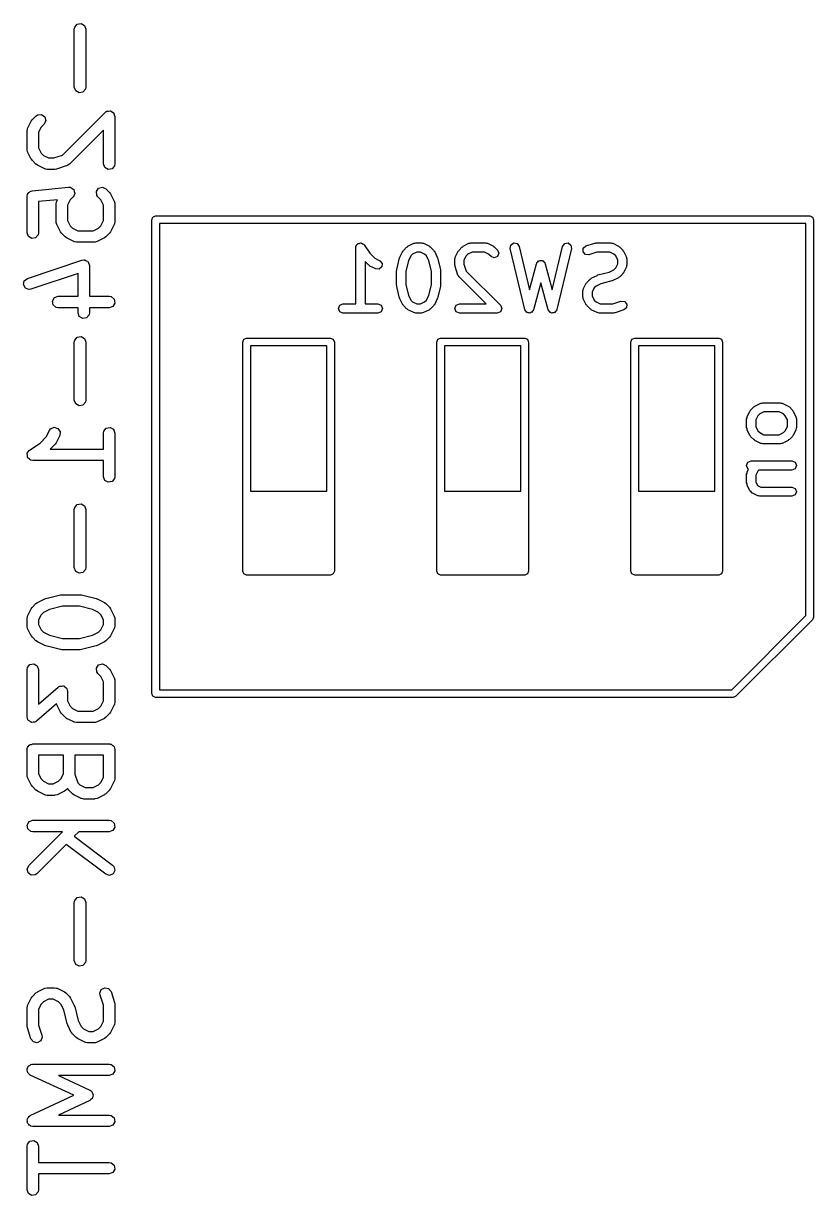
# Model space of a CAD drawing. Extents: x 98.9 to 179, y -122.8 to -42.7.
# Drawn here: x 132.94 to 143.28, y -71.03 to -55.69 of the extents above; entities that cross this region are included whole.
import ezdxf

# ---------------------------------------------------------------- set-up
doc = ezdxf.new("R2010")
doc.units = 0
doc.layers.add('BLACK', color=7, linetype='CONTINUOUS')

msp = doc.modelspace()

# ---------------------------------------------------------------- linework, layer by layer
at = {"layer": 'BLACK', "linetype": 'CONTINUOUS'}
for p, q in [((133.609, -55.7631), (133.614, -55.7374)), ((133.609, -56.525), (133.609, -55.7631)), ((133.614, -55.7374), (133.647, -55.6981)), ((133.647, -55.6981), (133.697, -55.6892)), ((133.697, -55.6892), (133.741, -55.7149)), ((133.741, -55.7149), (133.759, -55.7631)), ((133.759, -55.7631), (133.759, -56.525)), ((133.627, -56.5732), (133.609, -56.525)), ((133.671, -56.5988), (133.627, -56.5732)), ((133.722, -56.5899), (133.671, -56.5988)), ((133.755, -56.5506), (133.722, -56.5899)), ((133.759, -56.525), (133.755, -56.5506)), ((133.06, -56.9481), (133.107, -56.9005)), ((133.107, -56.9005), (133.129, -56.8856)), ((133.129, -56.8856), (133.18, -56.8811)), ((133.18, -56.8811), (133.222, -56.9105)), ((133.453, -57.4118), (134.012, -56.8529)), ((134.012, -56.8529), (134.025, -56.8435)), ((134.025, -56.8435), (134.027, -56.841)), ((134.027, -56.841), (134.029, -56.8406)), ((134.029, -56.8406), (134.033, -56.8379)), ((134.033, -56.8379), (134.056, -56.836)), ((134.056, -56.836), (134.078, -56.8321)), ((134.078, -56.8321), (134.081, -56.8338)), ((134.081, -56.8338), (134.084, -56.8335)), ((134.084, -56.8335), (134.103, -56.8464)), ((134.103, -56.8464), (134.122, -56.8577)), ((134.122, -56.8577), (134.124, -56.8609)), ((134.124, -56.8609), (134.126, -56.8629)), ((134.126, -56.8629), (134.132, -56.8847)), ((134.132, -56.8847), (134.14, -56.9059)), ((132.998, -57.0629), (133.046, -56.9676)), ((133.046, -56.9676), (133.059, -56.9496)), ((133.059, -56.9496), (133.06, -56.9481)), ((133.174, -57.0456), (133.14, -57.1141)), ((133.213, -57.0066), (133.174, -57.0456)), ((133.235, -56.9601), (133.213, -57.0066)), ((133.222, -56.9105), (133.235, -56.9601)), ((134.14, -56.9059), (134.14, -57.525)), ((132.99, -57.0964), (132.995, -57.0707)), ((132.99, -57.3345), (132.99, -57.0964)), ((132.995, -57.0707), (132.997, -57.0673)), ((132.997, -57.0673), (132.998, -57.0629)), ((133.14, -57.1141), (133.14, -57.3168)), ((133.99, -57.087), (133.547, -57.5304)), ((133.99, -57.525), (133.99, -57.087)), ((132.992, -57.3387), (132.99, -57.3345)), ((132.99, -57.3431), (132.992, -57.3387)), ((132.998, -57.368), (132.99, -57.3431)), ((133.14, -57.3168), (133.174, -57.3853)), ((133.046, -57.4633), (132.998, -57.368)), ((133.047, -57.4644), (133.046, -57.4633)), ((133.06, -57.4828), (133.047, -57.4644)), ((133.107, -57.5304), (133.06, -57.4828)), ((133.174, -57.3853), (133.205, -57.4157)), ((133.205, -57.4157), (133.273, -57.45)), ((133.273, -57.45), (133.339, -57.45)), ((133.339, -57.45), (133.453, -57.4118)), ((133.109, -57.5311), (133.107, -57.5304)), ((133.127, -57.5444), (133.109, -57.5311)), ((133.222, -57.592), (133.127, -57.5444)), ((133.226, -57.5926), (133.222, -57.592)), ((133.23, -57.5954), (133.226, -57.5926)), ((133.255, -57.6), (133.23, -57.5954)), ((133.351, -57.6), (133.255, -57.6)), ((133.352, -57.5994), (133.351, -57.6)), ((133.374, -57.5961), (133.352, -57.5994)), ((133.517, -57.5485), (133.374, -57.5961)), ((133.521, -57.5457), (133.517, -57.5485)), ((133.525, -57.5453), (133.521, -57.5457)), ((133.547, -57.5304), (133.525, -57.5453)), ((134.008, -57.5732), (133.99, -57.525)), ((134.052, -57.5988), (134.008, -57.5732)), ((134.102, -57.5899), (134.052, -57.5988)), ((134.135, -57.5506), (134.102, -57.5899)), ((134.14, -57.525), (134.135, -57.5506)), ((132.99, -57.9479), (132.991, -57.9451)), ((132.991, -57.9496), (132.99, -57.9479)), ((132.99, -57.9535), (132.991, -57.9496)), ((132.99, -58.4297), (132.99, -57.9535)), ((132.991, -57.9451), (132.995, -57.9279)), ((132.995, -57.9279), (133.005, -57.9157)), ((133.005, -57.9157), (133.011, -57.9012)), ((133.011, -57.9012), (133.021, -57.8966)), ((133.021, -57.8966), (133.027, -57.8886)), ((133.027, -57.8886), (133.043, -57.8858)), ((133.043, -57.8858), (133.058, -57.8789)), ((133.058, -57.8789), (133.534, -57.8313)), ((133.534, -57.8313), (133.56, -57.8332)), ((133.594, -57.959), (133.555, -57.998)), ((133.56, -57.8332), (133.56, -57.8335)), ((133.56, -57.8335), (133.561, -57.8335)), ((133.561, -57.8335), (133.581, -57.8479)), ((133.581, -57.8479), (133.602, -57.8621)), ((133.595, -57.9583), (133.594, -57.9585)), ((133.594, -57.9585), (133.594, -57.959)), ((133.605, -57.9353), (133.595, -57.9583)), ((133.602, -57.8621), (133.602, -57.8626)), ((133.602, -57.8626), (133.603, -57.8629)), ((133.603, -57.8629), (133.609, -57.8873)), ((133.616, -57.9125), (133.605, -57.9353)), ((133.609, -57.8873), (133.616, -57.9115)), ((133.616, -57.9115), (133.616, -57.912)), ((133.616, -57.912), (133.616, -57.9125)), ((133.897, -57.8865), (133.927, -57.8445)), ((133.902, -57.9376), (133.897, -57.8865)), ((133.917, -57.959), (133.902, -57.9376)), ((133.956, -57.998), (133.917, -57.959)), ((133.927, -57.8445), (133.976, -57.8312)), ((133.976, -57.8312), (134.023, -57.8529)), ((134.023, -57.8529), (134.07, -57.9005)), ((134.07, -57.9005), (134.083, -57.9189)), ((134.083, -57.9189), (134.084, -57.92)), ((134.084, -57.92), (134.132, -58.0152)), ((133.388, -57.9966), (133.14, -58.0214)), ((133.14, -58.0214), (133.14, -58.4297)), ((133.371, -58.0488), (133.375, -58.0231)), ((133.371, -58.2869), (133.371, -58.0488)), ((133.375, -58.0231), (133.378, -58.0197)), ((133.378, -58.0197), (133.379, -58.0152)), ((133.379, -58.0152), (133.388, -57.9966)), ((133.555, -57.998), (133.521, -58.0665)), ((133.521, -58.0665), (133.521, -58.2692)), ((133.99, -58.0665), (133.956, -57.998)), ((133.99, -58.2692), (133.99, -58.0665)), ((134.132, -58.0152), (134.139, -58.0402)), ((134.139, -58.0402), (134.138, -58.0446)), ((134.138, -58.0446), (134.14, -58.0488)), ((134.14, -58.0488), (134.14, -58.2869)), ((133.521, -58.2692), (133.555, -58.3377)), ((133.956, -58.3377), (133.99, -58.2692)), ((134.623, -58.2583), (134.637, -58.2229)), ((134.623, -64.4583), (134.623, -58.2583)), ((134.637, -58.2229), (134.673, -58.2083)), ((134.673, -58.2083), (143.233, -58.2083)), ((143.233, -58.2083), (143.268, -58.2229)), ((143.268, -58.2229), (143.283, -58.2583)), ((143.283, -58.2583), (143.283, -63.4583)), ((133.008, -58.4779), (132.99, -58.4297)), ((133.14, -58.4297), (133.135, -58.4554)), ((133.372, -58.2911), (133.371, -58.2869)), ((133.371, -58.2954), (133.372, -58.2911)), ((133.379, -58.3204), (133.371, -58.2954)), ((133.426, -58.4156), (133.379, -58.3204)), ((133.428, -58.4168), (133.426, -58.4156)), ((133.441, -58.4351), (133.428, -58.4168)), ((133.488, -58.4828), (133.441, -58.4351)), ((133.555, -58.3377), (133.586, -58.3681)), ((133.586, -58.3681), (133.654, -58.4023)), ((133.654, -58.4023), (133.857, -58.4023)), ((133.857, -58.4023), (133.925, -58.3681)), ((133.925, -58.3681), (133.956, -58.3377)), ((134.07, -58.4351), (134.023, -58.4828)), ((134.071, -58.4337), (134.07, -58.4351)), ((134.084, -58.4156), (134.071, -58.4337)), ((134.132, -58.3204), (134.084, -58.4156)), ((134.133, -58.316), (134.132, -58.3204)), ((134.135, -58.3125), (134.133, -58.316)), ((134.14, -58.2869), (134.135, -58.3125)), ((134.723, -58.3083), (134.723, -64.4083)), ((143.183, -58.3083), (134.723, -58.3083)), ((143.183, -63.4376), (143.183, -58.3083)), ((133.052, -58.5036), (133.008, -58.4779)), ((133.102, -58.4947), (133.052, -58.5036)), ((133.135, -58.4554), (133.102, -58.4947)), ((133.49, -58.4835), (133.488, -58.4828)), ((133.508, -58.4968), (133.49, -58.4835)), ((133.603, -58.5444), (133.508, -58.4968)), ((133.607, -58.5449), (133.603, -58.5444)), ((133.611, -58.5478), (133.607, -58.5449)), ((133.636, -58.5523), (133.611, -58.5478)), ((133.875, -58.5523), (133.636, -58.5523)), ((133.879, -58.5508), (133.875, -58.5523)), ((133.883, -58.5519), (133.879, -58.5508)), ((133.908, -58.5444), (133.883, -58.5519)), ((134.003, -58.4968), (133.908, -58.5444)), ((134.004, -58.4956), (134.003, -58.4968)), ((134.023, -58.4828), (134.004, -58.4956)), ((137.303, -58.5939), (137.31, -58.5778)), ((137.31, -58.5778), (137.316, -58.5754)), ((137.316, -58.5754), (137.319, -58.5703)), ((137.319, -58.5703), (137.336, -58.5669)), ((137.336, -58.5669), (137.353, -58.5602)), ((137.353, -58.5602), (137.358, -58.5626)), ((137.358, -58.5626), (137.364, -58.5614)), ((137.364, -58.5614), (137.379, -58.5711)), ((137.379, -58.5711), (137.395, -58.5778)), ((137.395, -58.5778), (137.397, -58.5835)), ((137.397, -58.5835), (137.403, -58.5869)), ((137.403, -58.5869), (137.475, -58.6963)), ((137.973, -58.6046), (138.05, -58.5665)), ((138.05, -58.5665), (138.064, -58.5655)), ((138.064, -58.5655), (138.076, -58.5602)), ((138.076, -58.5602), (138.153, -58.5602)), ((138.153, -58.5602), (138.166, -58.5655)), ((138.166, -58.5655), (138.179, -58.5665)), ((138.179, -58.5665), (138.256, -58.6046)), ((138.697, -58.6046), (138.773, -58.5665)), ((138.773, -58.5665), (138.787, -58.5655)), ((138.787, -58.5655), (138.8, -58.5602)), ((138.8, -58.5602), (138.991, -58.5602)), ((138.991, -58.5602), (139.004, -58.5655)), ((139.004, -58.5655), (139.018, -58.5665)), ((139.018, -58.5665), (139.094, -58.6046)), ((139.313, -58.6341), (139.321, -58.5888)), ((139.321, -58.5888), (139.358, -58.5618)), ((139.358, -58.5618), (139.403, -58.5691)), ((139.403, -58.5691), (139.43, -58.6063)), ((139.999, -58.6063), (140.026, -58.5691)), ((140.026, -58.5691), (140.071, -58.5618)), ((140.071, -58.5618), (140.108, -58.5888)), ((140.108, -58.5888), (140.116, -58.6341)), ((140.305, -58.6014), (140.419, -58.5633)), ((140.419, -58.5633), (140.429, -58.564)), ((140.429, -58.564), (140.438, -58.5602)), ((140.438, -58.5602), (140.629, -58.5602)), ((140.629, -58.5602), (140.642, -58.5655)), ((140.642, -58.5655), (140.656, -58.5665)), ((140.656, -58.5665), (140.732, -58.6046)), ((137.293, -58.6202), (137.295, -58.6145)), ((137.293, -59.3602), (137.293, -58.6202)), ((137.294, -58.6084), (137.303, -58.5939)), ((137.295, -58.6145), (137.294, -58.6084)), ((137.475, -58.6963), (137.541, -58.7614)), ((137.87, -58.7458), (137.908, -58.6696)), ((137.908, -58.6696), (137.916, -58.6631)), ((137.916, -58.6631), (137.92, -58.654)), ((137.92, -58.654), (137.958, -58.6159)), ((137.958, -58.6159), (137.967, -58.6121)), ((137.967, -58.6121), (137.973, -58.6046)), ((138.011, -58.7319), (137.981, -58.7935)), ((138.036, -58.7076), (138.011, -58.7319)), ((138.091, -58.6802), (138.036, -58.7076)), ((138.138, -58.6802), (138.091, -58.6802)), ((138.193, -58.7076), (138.138, -58.6802)), ((138.218, -58.7319), (138.193, -58.7076)), ((138.248, -58.7935), (138.218, -58.7319)), ((138.256, -58.6046), (138.262, -58.6121)), ((138.262, -58.6121), (138.271, -58.6159)), ((138.271, -58.6159), (138.309, -58.654)), ((138.309, -58.654), (138.313, -58.6631)), ((138.313, -58.6631), (138.321, -58.6696)), ((138.321, -58.6696), (138.359, -58.7458)), ((138.594, -58.7458), (138.632, -58.6696)), ((138.632, -58.6696), (138.64, -58.6631)), ((138.64, -58.6631), (138.644, -58.654)), ((138.644, -58.654), (138.682, -58.6159)), ((138.682, -58.6159), (138.691, -58.6121)), ((138.691, -58.6121), (138.697, -58.6046)), ((138.735, -58.7319), (138.708, -58.7867)), ((138.76, -58.7076), (138.735, -58.7319)), ((138.814, -58.6802), (138.76, -58.7076)), ((138.977, -58.6802), (138.814, -58.6802)), ((139.031, -58.7076), (138.977, -58.6802)), ((139.063, -58.7388), (139.031, -58.7076)), ((139.105, -58.7564), (139.063, -58.7388)), ((139.094, -58.6046), (139.1, -58.6121)), ((139.1, -58.6121), (139.109, -58.6159)), ((139.147, -58.7388), (139.105, -58.7564)), ((139.109, -58.6159), (139.147, -58.654)), ((139.147, -58.654), (139.165, -58.6964)), ((139.165, -58.6964), (139.147, -58.7388)), ((139.504, -59.4341), (139.313, -58.6341)), ((139.43, -58.6063), (139.565, -59.175)), ((139.864, -59.175), (139.999, -58.6063)), ((140.116, -58.6341), (139.925, -59.4341)), ((140.267, -58.6773), (140.27, -58.6315)), ((140.297, -58.712), (140.267, -58.6773)), ((140.27, -58.6315), (140.305, -58.6014)), ((140.343, -58.7152), (140.297, -58.712)), ((140.448, -58.6802), (140.343, -58.7152)), ((140.615, -58.6802), (140.448, -58.6802)), ((140.669, -58.7076), (140.615, -58.6802)), ((140.694, -58.7319), (140.669, -58.7076)), ((140.721, -58.7867), (140.694, -58.7319)), ((140.732, -58.6046), (140.738, -58.6121)), ((140.738, -58.6121), (140.747, -58.6159)), ((140.747, -58.6159), (140.786, -58.654)), ((140.786, -58.654), (140.789, -58.6631)), ((140.789, -58.6631), (140.797, -58.6696)), ((140.797, -58.6696), (140.835, -58.7458)), ((132.994, -59.0252), (133.708, -58.7871)), ((133.708, -58.7871), (133.734, -58.7833)), ((133.734, -58.7833), (133.739, -58.7854)), ((133.739, -58.7854), (133.745, -58.7844)), ((133.745, -58.7844), (133.762, -58.7947)), ((133.762, -58.7947), (133.781, -58.8022)), ((133.781, -58.8022), (133.784, -58.8072)), ((133.784, -58.8072), (133.789, -58.8101)), ((133.789, -58.8101), (133.796, -58.8293)), ((133.796, -58.8293), (133.806, -58.8473)), ((133.806, -58.8473), (133.805, -58.8529)), ((133.805, -58.8529), (133.807, -58.8583)), ((133.807, -58.8583), (133.807, -59.2595)), ((137.463, -58.8531), (137.413, -58.8032)), ((137.413, -58.8032), (137.413, -59.3602)), ((137.472, -58.8569), (137.463, -58.8531)), ((137.478, -58.8643), (137.472, -58.8569)), ((137.554, -58.9024), (137.478, -58.8643)), ((137.541, -58.7614), (137.608, -58.7951)), ((137.635, -58.8756), (137.6, -58.9057)), ((137.608, -58.7951), (137.638, -58.8298)), ((137.638, -58.8298), (137.635, -58.8756)), ((137.828, -58.9104), (137.866, -58.758)), ((137.866, -58.758), (137.87, -58.7526)), ((137.87, -58.7526), (137.87, -58.7458)), ((137.981, -58.7935), (137.946, -58.9324)), ((138.283, -58.9323), (138.248, -58.7935)), ((138.359, -58.7458), (138.359, -58.7526)), ((138.359, -58.7526), (138.363, -58.758)), ((138.363, -58.758), (138.401, -58.9104)), ((138.588, -58.7726), (138.593, -58.7597)), ((138.588, -58.8488), (138.588, -58.7726)), ((138.592, -58.8579), (138.588, -58.8488)), ((138.591, -58.8677), (138.592, -58.8579)), ((138.629, -58.982), (138.591, -58.8677)), ((138.593, -58.7597), (138.594, -58.7458)), ((138.708, -58.7867), (138.708, -58.839)), ((138.708, -58.839), (138.738, -58.9307)), ((139.565, -59.175), (139.657, -58.8333)), ((139.657, -58.8333), (139.662, -58.8268)), ((139.662, -58.8268), (139.663, -58.8187)), ((139.663, -58.8187), (139.675, -58.8092)), ((139.675, -58.8092), (139.684, -58.7969)), ((139.684, -58.7969), (139.693, -58.7958)), ((139.693, -58.7958), (139.699, -58.7908)), ((139.699, -58.7908), (139.715, -58.7929)), ((139.715, -58.7929), (139.73, -58.7908)), ((139.73, -58.7908), (139.736, -58.7958)), ((139.736, -58.7958), (139.745, -58.7969)), ((139.745, -58.7969), (139.754, -58.8092)), ((139.754, -58.8092), (139.766, -58.8187)), ((139.766, -58.8187), (139.768, -58.8268)), ((139.768, -58.8268), (139.772, -58.8333)), ((139.772, -58.8333), (139.864, -59.175)), ((140.669, -58.9138), (140.694, -58.8894)), ((140.694, -58.8894), (140.721, -58.8346)), ((140.721, -58.8346), (140.721, -58.7867)), ((140.835, -58.8756), (140.797, -58.9518)), ((140.835, -58.7458), (140.836, -58.7597)), ((140.836, -58.8617), (140.835, -58.8756)), ((140.836, -58.7597), (140.841, -58.7726)), ((140.841, -58.8488), (140.836, -58.8617)), ((140.841, -58.7726), (140.841, -58.8488)), ((132.953, -59.0571), (132.994, -59.0252)), ((133.657, -58.9624), (133.041, -59.1675)), ((133.657, -59.2595), (133.657, -58.9624)), ((137.6, -58.9057), (137.554, -58.9024)), ((137.826, -58.925), (137.829, -58.9179)), ((137.826, -59.1154), (137.826, -58.925)), ((137.829, -58.9179), (137.828, -58.9104)), ((137.946, -58.9324), (137.946, -59.1081)), ((138.283, -59.1081), (138.283, -58.9323)), ((138.401, -58.9104), (138.4, -58.9179)), ((138.4, -58.9179), (138.403, -58.925)), ((138.403, -58.925), (138.403, -59.1154)), ((138.638, -58.9926), (138.629, -58.982)), ((138.644, -59.0055), (138.638, -58.9926)), ((138.998, -59.3602), (138.644, -59.0055)), ((138.738, -58.9307), (139.186, -59.3778)), ((140.32, -59.073), (140.358, -59.0349)), ((140.358, -59.0349), (140.367, -59.0311)), ((140.367, -59.0311), (140.373, -59.0237)), ((140.373, -59.0237), (140.45, -58.9856)), ((140.45, -58.9856), (140.456, -58.9851)), ((140.456, -58.9851), (140.462, -58.981)), ((140.462, -58.981), (140.608, -58.9445)), ((140.608, -58.9445), (140.669, -58.9138)), ((140.732, -59.0167), (140.656, -59.0548)), ((140.738, -59.0093), (140.732, -59.0167)), ((140.747, -59.0055), (140.738, -59.0093)), ((140.786, -58.9674), (140.747, -59.0055)), ((140.789, -58.9583), (140.786, -58.9674)), ((140.797, -58.9518), (140.789, -58.9583)), ((132.943, -59.1074), (132.953, -59.0571)), ((132.968, -59.1525), (132.943, -59.1074)), ((133.015, -59.1714), (132.968, -59.1525)), ((133.041, -59.1675), (133.015, -59.1714)), ((137.829, -59.1225), (137.826, -59.1154)), ((137.828, -59.13), (137.829, -59.1225)), ((137.866, -59.2824), (137.828, -59.13)), ((137.946, -59.1081), (137.981, -59.2469)), ((138.248, -59.2469), (138.283, -59.1081)), ((138.401, -59.13), (138.363, -59.2824)), ((138.403, -59.1154), (138.4, -59.1225)), ((138.4, -59.1225), (138.401, -59.13)), ((139.715, -59.0816), (139.62, -59.4357)), ((139.809, -59.4357), (139.715, -59.0816)), ((140.264, -59.1916), (140.269, -59.1787)), ((140.264, -59.2678), (140.264, -59.1916)), ((140.269, -59.1787), (140.27, -59.1648)), ((140.27, -59.1648), (140.308, -59.0886)), ((140.308, -59.0886), (140.316, -59.0821)), ((140.316, -59.0821), (140.32, -59.073)), ((140.411, -59.151), (140.384, -59.2058)), ((140.436, -59.1267), (140.411, -59.151)), ((140.497, -59.0959), (140.436, -59.1267)), ((140.643, -59.0594), (140.497, -59.0959)), ((140.649, -59.0553), (140.643, -59.0594)), ((140.656, -59.0548), (140.649, -59.0553)), ((133.324, -59.3215), (133.35, -59.277)), ((133.333, -59.372), (133.324, -59.3215)), ((133.35, -59.277), (133.398, -59.2595)), ((133.398, -59.2595), (133.657, -59.2595)), ((133.807, -59.2595), (134.065, -59.2595)), ((134.065, -59.2595), (134.091, -59.264)), ((134.091, -59.264), (134.13, -59.297)), ((134.139, -59.3475), (134.113, -59.3919)), ((134.13, -59.297), (134.139, -59.3475)), ((137.87, -59.2879), (137.866, -59.2824)), ((137.87, -59.2947), (137.87, -59.2879)), ((137.908, -59.3708), (137.87, -59.2947)), ((137.981, -59.2469), (138.011, -59.3085)), ((138.011, -59.3085), (138.036, -59.3328)), ((138.036, -59.3328), (138.091, -59.3602)), ((138.138, -59.3602), (138.193, -59.3328)), ((138.193, -59.3328), (138.218, -59.3085)), ((138.218, -59.3085), (138.248, -59.2469)), ((138.359, -59.2947), (138.321, -59.3708)), ((138.363, -59.2824), (138.359, -59.2879)), ((138.359, -59.2879), (138.359, -59.2947)), ((140.269, -59.2807), (140.264, -59.2678)), ((140.27, -59.2947), (140.269, -59.2807)), ((140.308, -59.3708), (140.27, -59.2947)), ((140.384, -59.2058), (140.384, -59.2537)), ((140.384, -59.2537), (140.411, -59.3085)), ((140.411, -59.3085), (140.436, -59.3328)), ((140.436, -59.3328), (140.491, -59.3602)), ((140.657, -59.3602), (140.762, -59.3252)), ((140.762, -59.3252), (140.808, -59.3284)), ((140.808, -59.3284), (140.838, -59.3631)), ((133.373, -59.405), (133.333, -59.372)), ((133.398, -59.4095), (133.373, -59.405)), ((133.657, -59.4095), (133.398, -59.4095)), ((133.657, -59.4773), (133.657, -59.4095)), ((133.674, -59.5256), (133.657, -59.4773)), ((133.802, -59.503), (133.769, -59.5423)), ((133.807, -59.4773), (133.802, -59.503)), ((134.065, -59.4095), (133.807, -59.4095)), ((133.807, -59.4095), (133.807, -59.4773)), ((134.113, -59.3919), (134.065, -59.4095)), ((137.064, -59.4202), (137.082, -59.3778)), ((137.082, -59.4626), (137.064, -59.4202)), ((137.082, -59.3778), (137.124, -59.3602)), ((137.124, -59.4802), (137.082, -59.4626)), ((137.124, -59.3602), (137.293, -59.3602)), ((137.581, -59.4802), (137.124, -59.4802)), ((137.413, -59.3602), (137.581, -59.3602)), ((137.581, -59.3602), (137.624, -59.3778)), ((137.624, -59.4626), (137.581, -59.4802)), ((137.624, -59.3778), (137.641, -59.4202)), ((137.641, -59.4202), (137.624, -59.4626)), ((137.916, -59.3773), (137.908, -59.3708)), ((137.92, -59.3864), (137.916, -59.3773)), ((137.958, -59.4245), (137.92, -59.3864)), ((137.967, -59.4283), (137.958, -59.4245)), ((137.973, -59.4358), (137.967, -59.4283)), ((138.05, -59.4739), (137.973, -59.4358)), ((138.064, -59.4749), (138.05, -59.4739)), ((138.076, -59.4802), (138.064, -59.4749)), ((138.153, -59.4802), (138.076, -59.4802)), ((138.091, -59.3602), (138.138, -59.3602)), ((138.166, -59.4749), (138.153, -59.4802)), ((138.179, -59.4739), (138.166, -59.4749)), ((138.256, -59.4358), (138.179, -59.4739)), ((138.262, -59.4283), (138.256, -59.4358)), ((138.271, -59.4245), (138.262, -59.4283)), ((138.309, -59.3864), (138.271, -59.4245)), ((138.313, -59.3773), (138.309, -59.3864)), ((138.321, -59.3708), (138.313, -59.3773)), ((138.588, -59.4202), (138.605, -59.3778)), ((138.605, -59.4626), (138.588, -59.4202)), ((138.605, -59.3778), (138.648, -59.3602)), ((138.648, -59.4802), (138.605, -59.4626)), ((138.648, -59.3602), (138.998, -59.3602)), ((139.143, -59.4802), (138.648, -59.4802)), ((139.186, -59.4626), (139.143, -59.4802)), ((139.186, -59.3778), (139.203, -59.4202)), ((139.203, -59.4202), (139.186, -59.4626)), ((139.509, -59.4414), (139.504, -59.4341)), ((139.51, -59.4503), (139.509, -59.4414)), ((139.522, -59.4593), (139.51, -59.4503)), ((139.531, -59.4713), (139.522, -59.4593)), ((139.54, -59.4727), (139.531, -59.4713)), ((139.547, -59.4782), (139.54, -59.4727)), ((139.561, -59.4762), (139.547, -59.4782)), ((139.576, -59.4786), (139.561, -59.4762)), ((139.583, -59.4733), (139.576, -59.4786)), ((139.592, -59.4721), (139.583, -59.4733)), ((139.601, -59.4603), (139.592, -59.4721)), ((139.613, -59.4516), (139.601, -59.4603)), ((139.615, -59.4428), (139.613, -59.4516)), ((139.62, -59.4357), (139.615, -59.4428)), ((139.814, -59.4428), (139.809, -59.4357)), ((139.816, -59.4517), (139.814, -59.4428)), ((139.828, -59.4603), (139.816, -59.4517)), ((139.837, -59.4721), (139.828, -59.4603)), ((139.846, -59.4733), (139.837, -59.4721)), ((139.853, -59.4786), (139.846, -59.4733)), ((139.868, -59.4762), (139.853, -59.4786)), ((139.882, -59.4782), (139.868, -59.4762)), ((139.889, -59.4727), (139.882, -59.4782)), ((139.898, -59.4713), (139.889, -59.4727)), ((139.907, -59.4593), (139.898, -59.4713)), ((139.919, -59.4503), (139.907, -59.4593)), ((139.92, -59.4414), (139.919, -59.4503)), ((139.925, -59.4341), (139.92, -59.4414)), ((140.316, -59.3773), (140.308, -59.3708)), ((140.32, -59.3864), (140.316, -59.3773)), ((140.358, -59.4245), (140.32, -59.3864)), ((140.367, -59.4283), (140.358, -59.4245)), ((140.373, -59.4358), (140.367, -59.4283)), ((140.45, -59.4739), (140.373, -59.4358)), ((140.464, -59.4749), (140.45, -59.4739)), ((140.476, -59.4802), (140.464, -59.4749)), ((140.667, -59.4802), (140.476, -59.4802)), ((140.491, -59.3602), (140.657, -59.3602)), ((140.676, -59.4764), (140.667, -59.4802)), ((140.686, -59.4771), (140.676, -59.4764)), ((140.8, -59.439), (140.686, -59.4771)), ((140.835, -59.4089), (140.8, -59.439)), ((140.838, -59.3631), (140.835, -59.4089)), ((133.719, -59.5512), (133.674, -59.5256)), ((133.769, -59.5423), (133.719, -59.5512)), ((133.614, -59.8326), (133.647, -59.7933)), ((133.647, -59.7933), (133.697, -59.7844)), ((133.697, -59.7844), (133.741, -59.8101)), ((133.741, -59.8101), (133.759, -59.8583)), ((135.827, -59.8229), (135.863, -59.8083)), ((135.863, -59.8083), (136.963, -59.8083)), ((136.963, -59.8083), (136.998, -59.8229)), ((138.367, -59.8229), (138.403, -59.8083)), ((138.403, -59.8083), (139.503, -59.8083)), ((139.503, -59.8083), (139.538, -59.8229)), ((140.907, -59.8229), (140.943, -59.8083)), ((140.943, -59.8083), (142.043, -59.8083)), ((142.043, -59.8083), (142.078, -59.8229)), ((133.609, -59.8583), (133.614, -59.8326)), ((133.609, -60.6202), (133.609, -59.8583)), ((133.759, -59.8583), (133.759, -60.6202)), ((135.813, -59.8583), (135.827, -59.8229)), ((135.813, -62.8583), (135.813, -59.8583)), ((135.913, -59.9083), (135.913, -61.8083)), ((136.913, -59.9083), (135.913, -59.9083)), ((136.913, -61.8083), (136.913, -59.9083)), ((136.998, -59.8229), (137.013, -59.8583)), ((137.013, -59.8583), (137.013, -62.8583)), ((138.353, -59.8583), (138.367, -59.8229)), ((138.353, -62.8583), (138.353, -59.8583)), ((138.453, -59.9083), (138.453, -61.8083)), ((139.453, -59.9083), (138.453, -59.9083)), ((139.453, -61.8083), (139.453, -59.9083)), ((139.538, -59.8229), (139.553, -59.8583)), ((139.553, -59.8583), (139.553, -62.8583)), ((140.893, -59.8583), (140.907, -59.8229)), ((140.893, -62.8583), (140.893, -59.8583)), ((140.993, -59.9083), (140.993, -61.8083)), ((141.993, -59.9083), (140.993, -59.9083)), ((141.993, -61.8083), (141.993, -59.9083)), ((142.078, -59.8229), (142.093, -59.8583)), ((142.093, -59.8583), (142.093, -62.8583)), ((133.627, -60.6684), (133.609, -60.6202)), ((133.671, -60.6941), (133.627, -60.6684)), ((133.722, -60.6852), (133.671, -60.6941)), ((133.755, -60.6459), (133.722, -60.6852)), ((133.759, -60.6202), (133.755, -60.6459)), ((142.462, -60.7456), (142.5, -60.7075)), ((142.5, -60.7075), (142.509, -60.7038)), ((142.509, -60.7038), (142.516, -60.6963)), ((142.516, -60.6963), (142.592, -60.6582)), ((142.592, -60.6582), (142.606, -60.6572)), ((142.606, -60.6572), (142.619, -60.6519)), ((142.619, -60.6519), (142.847, -60.6519)), ((142.847, -60.6519), (142.86, -60.6572)), ((142.86, -60.6572), (142.874, -60.6582)), ((142.874, -60.6582), (142.95, -60.6963)), ((142.95, -60.6963), (142.957, -60.7038)), ((142.957, -60.7038), (142.966, -60.7075)), ((142.966, -60.7075), (143.004, -60.7456)), ((142.406, -60.8643), (142.412, -60.8513)), ((142.406, -60.9785), (142.406, -60.8643)), ((142.412, -60.8513), (142.413, -60.8374)), ((142.413, -60.8374), (142.451, -60.7612)), ((142.451, -60.7612), (142.458, -60.7548)), ((142.458, -60.7548), (142.462, -60.7456)), ((142.554, -60.8236), (142.526, -60.8784)), ((142.526, -60.8784), (142.526, -60.9644)), ((142.578, -60.7993), (142.554, -60.8236)), ((142.633, -60.7719), (142.578, -60.7993)), ((142.833, -60.7719), (142.633, -60.7719)), ((142.888, -60.7993), (142.833, -60.7719)), ((142.912, -60.8236), (142.888, -60.7993)), ((142.94, -60.8784), (142.912, -60.8236)), ((142.94, -60.9644), (142.94, -60.8784)), ((143.004, -60.7456), (143.008, -60.7548)), ((143.008, -60.7548), (143.015, -60.7612)), ((143.015, -60.7612), (143.053, -60.8374)), ((143.053, -60.8374), (143.054, -60.8513)), ((143.054, -60.8513), (143.06, -60.8643)), ((143.06, -60.8643), (143.06, -60.9785)), ((133.241, -61.0996), (133.284, -61.0152)), ((133.284, -61.0152), (133.299, -60.9943)), ((133.299, -60.9943), (133.346, -60.9739)), ((133.346, -60.9739), (133.395, -60.9885)), ((133.395, -60.9885), (133.424, -61.0314)), ((133.424, -61.0314), (133.418, -61.0823)), ((133.99, -61.0488), (133.995, -61.0231)), ((133.995, -61.0231), (134.027, -60.9838)), ((134.027, -60.9838), (134.078, -60.9749)), ((134.078, -60.9749), (134.122, -61.0006)), ((134.122, -61.0006), (134.14, -61.0488)), ((142.412, -60.9914), (142.406, -60.9785)), ((142.413, -61.0054), (142.412, -60.9914)), ((142.451, -61.0816), (142.413, -61.0054)), ((142.526, -60.9644), (142.554, -61.0192)), ((142.554, -61.0192), (142.578, -61.0435)), ((142.578, -61.0435), (142.633, -61.0709)), ((142.833, -61.0709), (142.888, -61.0435)), ((142.888, -61.0435), (142.912, -61.0192)), ((142.912, -61.0192), (142.94, -60.9644)), ((143.053, -61.0054), (143.015, -61.0816)), ((143.054, -60.9914), (143.053, -61.0054)), ((143.06, -60.9785), (143.054, -60.9914)), ((133.023, -61.2721), (133.16, -61.181)), ((133.16, -61.181), (133.241, -61.0996)), ((133.356, -61.197), (133.294, -61.2595)), ((133.357, -61.1956), (133.356, -61.197)), ((133.37, -61.1776), (133.357, -61.1956)), ((133.418, -61.0823), (133.37, -61.1776)), ((133.99, -61.2595), (133.99, -61.0488)), ((134.14, -61.0488), (134.14, -61.6202)), ((142.458, -61.088), (142.451, -61.0816)), ((142.462, -61.0972), (142.458, -61.088)), ((142.5, -61.1352), (142.462, -61.0972)), ((142.509, -61.139), (142.5, -61.1352)), ((142.516, -61.1465), (142.509, -61.139)), ((142.592, -61.1846), (142.516, -61.1465)), ((142.606, -61.1856), (142.592, -61.1846)), ((142.619, -61.1909), (142.606, -61.1856)), ((142.847, -61.1909), (142.619, -61.1909)), ((142.633, -61.0709), (142.833, -61.0709)), ((142.86, -61.1856), (142.847, -61.1909)), ((142.874, -61.1846), (142.86, -61.1856)), ((142.95, -61.1465), (142.874, -61.1846)), ((142.957, -61.139), (142.95, -61.1465)), ((142.966, -61.1352), (142.957, -61.139)), ((143.004, -61.0972), (142.966, -61.1352)), ((143.008, -61.088), (143.004, -61.0972)), ((143.015, -61.0816), (143.008, -61.088)), ((132.991, -61.3215), (132.993, -61.3177)), ((132.995, -61.3429), (132.991, -61.3215)), ((132.993, -61.3134), (133.006, -61.2959)), ((132.993, -61.3177), (132.993, -61.3134)), ((132.996, -61.3646), (132.995, -61.3429)), ((133.006, -61.2959), (133.017, -61.277)), ((133.017, -61.277), (133.021, -61.2756)), ((133.021, -61.2756), (133.023, -61.2721)), ((133.294, -61.2595), (133.99, -61.2595)), ((132.999, -61.3677), (132.996, -61.3646)), ((133, -61.372), (132.999, -61.3677)), ((133.017, -61.386), (133, -61.372)), ((133.032, -61.4017), (133.017, -61.386)), ((133.036, -61.4022), (133.032, -61.4017)), ((133.039, -61.405), (133.036, -61.4022)), ((133.065, -61.4095), (133.039, -61.405)), ((133.99, -61.4095), (133.065, -61.4095)), ((133.99, -61.6202), (133.99, -61.4095)), ((142.406, -61.4738), (142.424, -61.4313)), ((142.424, -61.5162), (142.406, -61.4738)), ((142.424, -61.4313), (142.466, -61.4138)), ((142.466, -61.4138), (143, -61.4138)), ((143, -61.4138), (143.042, -61.4313)), ((143.042, -61.4313), (143.06, -61.4738)), ((143.06, -61.4738), (143.042, -61.5162)), ((134.008, -61.6684), (133.99, -61.6202)), ((134.135, -61.6459), (134.102, -61.6852)), ((134.14, -61.6202), (134.135, -61.6459)), ((142.406, -61.5881), (142.412, -61.5752)), ((142.406, -61.7023), (142.406, -61.5881)), ((142.412, -61.5752), (142.413, -61.5612)), ((142.413, -61.5612), (142.433, -61.5201)), ((142.433, -61.5201), (142.424, -61.5162)), ((142.554, -61.5474), (142.526, -61.6022)), ((142.526, -61.6022), (142.526, -61.6882)), ((142.567, -61.5338), (142.554, -61.5474)), ((143, -61.5338), (142.567, -61.5338)), ((143.042, -61.5162), (143, -61.5338)), ((134.052, -61.6941), (134.008, -61.6684)), ((134.102, -61.6852), (134.052, -61.6941)), ((135.913, -61.8083), (136.913, -61.8083)), ((138.453, -61.8083), (139.453, -61.8083)), ((140.993, -61.8083), (141.993, -61.8083)), ((142.412, -61.7152), (142.406, -61.7023)), ((142.413, -61.7292), (142.412, -61.7152)), ((142.451, -61.8054), (142.413, -61.7292)), ((142.465, -61.8178), (142.451, -61.8054)), ((142.526, -61.6882), (142.549, -61.7338)), ((142.549, -61.7338), (142.595, -61.7566)), ((142.595, -61.7566), (143, -61.7566)), ((143, -61.7566), (143.042, -61.7742)), ((143.042, -61.7742), (143.06, -61.8166)), ((142.477, -61.8322), (142.465, -61.8178)), ((142.554, -61.8703), (142.477, -61.8322)), ((142.568, -61.8713), (142.554, -61.8703)), ((142.58, -61.8766), (142.568, -61.8713)), ((143, -61.8766), (142.58, -61.8766)), ((143.042, -61.8591), (143, -61.8766)), ((143.06, -61.8166), (143.042, -61.8591)), ((133.609, -62.0488), (133.614, -62.0231)), ((133.609, -62.8107), (133.609, -62.0488)), ((133.614, -62.0231), (133.647, -61.9838)), ((133.647, -61.9838), (133.697, -61.9749)), ((133.697, -61.9749), (133.741, -62.0006)), ((133.741, -62.0006), (133.759, -62.0488)), ((133.759, -62.0488), (133.759, -62.8107)), ((133.627, -62.8589), (133.609, -62.8107)), ((133.671, -62.8845), (133.627, -62.8589)), ((133.722, -62.8756), (133.671, -62.8845)), ((133.755, -62.8363), (133.722, -62.8756)), ((133.759, -62.8107), (133.755, -62.8363)), ((135.827, -62.8937), (135.813, -62.8583)), ((137.013, -62.8583), (136.998, -62.8937)), ((138.367, -62.8937), (138.353, -62.8583)), ((139.553, -62.8583), (139.538, -62.8937)), ((140.907, -62.8937), (140.893, -62.8583)), ((142.093, -62.8583), (142.078, -62.8937)), ((135.863, -62.9083), (135.827, -62.8937)), ((136.963, -62.9083), (135.863, -62.9083)), ((136.998, -62.8937), (136.963, -62.9083)), ((138.403, -62.9083), (138.367, -62.8937)), ((139.503, -62.9083), (138.403, -62.9083)), ((139.538, -62.8937), (139.503, -62.9083)), ((140.943, -62.9083), (140.907, -62.8937)), ((142.043, -62.9083), (140.943, -62.9083)), ((142.078, -62.8937), (142.043, -62.9083)), ((133.237, -63.2141), (133.428, -63.1665)), ((133.428, -63.1665), (133.443, -63.1654)), ((133.443, -63.1654), (133.446, -63.1643)), ((133.446, -63.1643), (133.684, -63.1643)), ((133.684, -63.1643), (133.699, -63.1669)), ((133.699, -63.1669), (133.702, -63.1665)), ((133.702, -63.1665), (133.893, -63.2141)), ((133.046, -63.3486), (133.059, -63.3306)), ((133.059, -63.3306), (133.06, -63.3291)), ((133.06, -63.3291), (133.107, -63.2815)), ((133.107, -63.2815), (133.126, -63.2686)), ((133.126, -63.2686), (133.127, -63.2674)), ((133.127, -63.2674), (133.222, -63.2198)), ((133.222, -63.2198), (133.234, -63.2161)), ((133.234, -63.2161), (133.237, -63.2141)), ((133.455, -63.3143), (133.282, -63.3576)), ((133.675, -63.3143), (133.455, -63.3143)), ((133.848, -63.3576), (133.675, -63.3143)), ((133.893, -63.2141), (133.905, -63.2194)), ((133.905, -63.2194), (133.908, -63.2198)), ((133.908, -63.2198), (134.003, -63.2674)), ((134.003, -63.2674), (134.021, -63.2808)), ((134.021, -63.2808), (134.023, -63.2815)), ((134.023, -63.2815), (134.07, -63.3291)), ((134.07, -63.3291), (134.083, -63.3474)), ((132.99, -63.4773), (132.995, -63.4517)), ((132.99, -63.5726), (132.99, -63.4773)), ((132.995, -63.4517), (132.997, -63.4483)), ((132.997, -63.4483), (132.998, -63.4438)), ((132.998, -63.4438), (133.046, -63.3486)), ((133.174, -63.4265), (133.14, -63.4951)), ((133.14, -63.4951), (133.14, -63.5549)), ((133.205, -63.3961), (133.174, -63.4265)), ((133.282, -63.3576), (133.205, -63.3961)), ((133.925, -63.3961), (133.848, -63.3576)), ((133.956, -63.4265), (133.925, -63.3961)), ((133.99, -63.4951), (133.956, -63.4265)), ((133.99, -63.5549), (133.99, -63.4951)), ((134.083, -63.3474), (134.084, -63.3486)), ((134.084, -63.3486), (134.132, -63.4438)), ((134.132, -63.4438), (134.139, -63.4688)), ((134.139, -63.4688), (134.138, -63.4731)), ((134.138, -63.4731), (134.14, -63.4773)), ((134.14, -63.4773), (134.14, -63.5726)), ((142.212, -64.4083), (143.183, -63.4376)), ((143.268, -63.4937), (142.268, -64.4937)), ((143.283, -63.4583), (143.268, -63.4937)), ((132.992, -63.5768), (132.99, -63.5726)), ((132.99, -63.5812), (132.992, -63.5768)), ((132.998, -63.6061), (132.99, -63.5812)), ((133.046, -63.7014), (132.998, -63.6061)), ((133.14, -63.5549), (133.174, -63.6234)), ((133.174, -63.6234), (133.205, -63.6538)), ((133.925, -63.6538), (133.956, -63.6234)), ((133.956, -63.6234), (133.99, -63.5549)), ((134.132, -63.6061), (134.084, -63.7014)), ((134.133, -63.6017), (134.132, -63.6061)), ((134.135, -63.5982), (134.133, -63.6017)), ((134.14, -63.5726), (134.135, -63.5982)), ((133.047, -63.7025), (133.046, -63.7014)), ((133.06, -63.7209), (133.047, -63.7025)), ((133.107, -63.7685), (133.06, -63.7209)), ((133.109, -63.7692), (133.107, -63.7685)), ((133.127, -63.7825), (133.109, -63.7692)), ((133.222, -63.8301), (133.127, -63.7825)), ((133.205, -63.6538), (133.282, -63.6923)), ((133.282, -63.6923), (133.455, -63.7357)), ((133.455, -63.7357), (133.675, -63.7357)), ((133.675, -63.7357), (133.848, -63.6923)), ((133.848, -63.6923), (133.925, -63.6538)), ((134.003, -63.7825), (133.908, -63.8301)), ((134.004, -63.7813), (134.003, -63.7825)), ((134.023, -63.7685), (134.004, -63.7813)), ((134.07, -63.7209), (134.023, -63.7685)), ((134.071, -63.7194), (134.07, -63.7209)), ((134.084, -63.7014), (134.071, -63.7194)), ((133.225, -63.8305), (133.222, -63.8301)), ((133.237, -63.8358), (133.225, -63.8305)), ((133.428, -63.8834), (133.237, -63.8358)), ((133.431, -63.8831), (133.428, -63.8834)), ((133.446, -63.8857), (133.431, -63.8831)), ((133.684, -63.8857), (133.446, -63.8857)), ((133.687, -63.8845), (133.684, -63.8857)), ((133.702, -63.8834), (133.687, -63.8845)), ((133.893, -63.8358), (133.702, -63.8834)), ((133.896, -63.8338), (133.893, -63.8358)), ((133.908, -63.8301), (133.896, -63.8338)), ((132.995, -64.1184), (133.027, -64.0791)), ((133.027, -64.0791), (133.078, -64.0702)), ((133.078, -64.0702), (133.122, -64.0958)), ((133.122, -64.0958), (133.14, -64.144)), ((133.897, -64.1246), (133.927, -64.0826)), ((133.927, -64.0826), (133.976, -64.0693)), ((133.976, -64.0693), (134.023, -64.091)), ((134.023, -64.091), (134.07, -64.1386)), ((132.99, -64.144), (132.995, -64.1184)), ((132.99, -64.7631), (132.99, -64.144)), ((133.14, -64.144), (133.14, -64.5978)), ((133.902, -64.1757), (133.897, -64.1246)), ((133.917, -64.197), (133.902, -64.1757)), ((133.956, -64.2361), (133.917, -64.197)), ((133.99, -64.3046), (133.956, -64.2361)), ((134.07, -64.1386), (134.083, -64.157)), ((134.083, -64.157), (134.084, -64.1581)), ((134.084, -64.1581), (134.132, -64.2533)), ((134.132, -64.2533), (134.139, -64.2783)), ((133.14, -64.5978), (133.397, -64.3733)), ((133.397, -64.3733), (133.406, -64.3674)), ((133.406, -64.3674), (133.408, -64.3648)), ((133.408, -64.3648), (133.411, -64.3642)), ((133.411, -64.3642), (133.419, -64.3598)), ((133.419, -64.3598), (133.439, -64.3594)), ((133.439, -64.3594), (133.459, -64.3559)), ((133.459, -64.3559), (133.464, -64.3589)), ((133.464, -64.3589), (133.47, -64.3587)), ((133.47, -64.3587), (133.486, -64.3714)), ((133.486, -64.3714), (133.503, -64.3815)), ((133.503, -64.3815), (133.505, -64.3871)), ((133.505, -64.3871), (133.51, -64.3909)), ((133.51, -64.3909), (133.514, -64.4107)), ((133.514, -64.4107), (133.521, -64.4297)), ((133.99, -64.5549), (133.99, -64.3046)), ((134.139, -64.2783), (134.138, -64.2827)), ((134.138, -64.2827), (134.14, -64.2869)), ((134.14, -64.2869), (134.14, -64.5726)), ((134.723, -64.4083), (142.212, -64.4083)), ((133.521, -64.4297), (133.521, -64.5549)), ((133.521, -64.5549), (133.555, -64.6234)), ((133.956, -64.6234), (133.99, -64.5549)), ((134.14, -64.5726), (134.135, -64.5982)), ((134.637, -64.4937), (134.623, -64.4583)), ((134.673, -64.5083), (134.637, -64.4937)), ((142.233, -64.5083), (134.673, -64.5083)), ((142.268, -64.4937), (142.233, -64.5083)), ((133.375, -64.5918), (133.114, -64.8195)), ((133.379, -64.6061), (133.375, -64.5918)), ((133.426, -64.7014), (133.379, -64.6061)), ((133.428, -64.7025), (133.426, -64.7014)), ((133.441, -64.7209), (133.428, -64.7025)), ((133.488, -64.7685), (133.441, -64.7209)), ((133.555, -64.6234), (133.586, -64.6538)), ((133.586, -64.6538), (133.654, -64.6881)), ((133.654, -64.6881), (133.857, -64.6881)), ((133.857, -64.6881), (133.925, -64.6538)), ((133.925, -64.6538), (133.956, -64.6234)), ((134.07, -64.7209), (134.023, -64.7685)), ((134.071, -64.7194), (134.07, -64.7209)), ((134.084, -64.7014), (134.071, -64.7194)), ((134.132, -64.6061), (134.084, -64.7014)), ((134.133, -64.6017), (134.132, -64.6061)), ((134.135, -64.5982), (134.133, -64.6017)), ((132.997, -64.7821), (132.99, -64.7631)), ((133.001, -64.8019), (132.997, -64.7821)), ((133.005, -64.8056), (133.001, -64.8019)), ((133.008, -64.8113), (133.005, -64.8056)), ((133.025, -64.8214), (133.008, -64.8113)), ((133.041, -64.8341), (133.025, -64.8214)), ((133.047, -64.8339), (133.041, -64.8341)), ((133.052, -64.8369), (133.047, -64.8339)), ((133.072, -64.8334), (133.052, -64.8369)), ((133.092, -64.833), (133.072, -64.8334)), ((133.099, -64.8286), (133.092, -64.833)), ((133.102, -64.828), (133.099, -64.8286)), ((133.105, -64.8253), (133.102, -64.828)), ((133.114, -64.8195), (133.105, -64.8253)), ((133.49, -64.7692), (133.488, -64.7685)), ((133.508, -64.7825), (133.49, -64.7692)), ((133.603, -64.8301), (133.508, -64.7825)), ((133.607, -64.8307), (133.603, -64.8301)), ((133.611, -64.8335), (133.607, -64.8307)), ((133.636, -64.8381), (133.611, -64.8335)), ((133.875, -64.8381), (133.636, -64.8381)), ((133.879, -64.8365), (133.875, -64.8381)), ((133.883, -64.8376), (133.879, -64.8365)), ((133.908, -64.8301), (133.883, -64.8376)), ((134.003, -64.7825), (133.908, -64.8301)), ((134.004, -64.7813), (134.003, -64.7825)), ((134.023, -64.7685), (134.004, -64.7813)), ((132.99, -65.1916), (132.992, -65.1819)), ((132.991, -65.1786), (132.993, -65.1757)), ((132.992, -65.1819), (132.991, -65.1786)), ((132.993, -65.1757), (132.995, -65.166)), ((132.995, -65.166), (133.007, -65.1511)), ((133.007, -65.1511), (133.017, -65.1342)), ((133.017, -65.1342), (133.023, -65.1319)), ((133.023, -65.1319), (133.027, -65.1267)), ((133.027, -65.1267), (133.047, -65.1233)), ((133.047, -65.1233), (133.065, -65.1166)), ((133.065, -65.1166), (134.065, -65.1166)), ((134.065, -65.1166), (134.075, -65.1184)), ((134.075, -65.1184), (134.078, -65.1178)), ((134.078, -65.1178), (134.081, -65.1194)), ((134.081, -65.1194), (134.091, -65.1212)), ((134.091, -65.1212), (134.106, -65.1337)), ((134.106, -65.1337), (134.122, -65.1434)), ((134.122, -65.1434), (134.125, -65.1498)), ((134.125, -65.1498), (134.13, -65.1541)), ((134.13, -65.1541), (134.133, -65.1733)), ((134.133, -65.1733), (134.14, -65.1916)), ((132.99, -65.525), (132.99, -65.1916)), ((133.14, -65.2666), (133.14, -65.5073)), ((133.466, -65.2666), (133.14, -65.2666)), ((133.466, -65.5073), (133.466, -65.2666)), ((133.616, -65.2666), (133.616, -65.5128)), ((133.99, -65.2666), (133.616, -65.2666)), ((133.99, -65.5549), (133.99, -65.2666)), ((134.14, -65.1916), (134.14, -65.5726)), ((132.992, -65.5292), (132.99, -65.525)), ((132.99, -65.5335), (132.992, -65.5292)), ((132.998, -65.5585), (132.99, -65.5335)), ((133.046, -65.6537), (132.998, -65.5585)), ((133.14, -65.5073), (133.174, -65.5758)), ((133.174, -65.5758), (133.205, -65.6062)), ((133.205, -65.6062), (133.273, -65.6404)), ((133.273, -65.6404), (133.333, -65.6404)), ((133.333, -65.6404), (133.402, -65.6062)), ((133.402, -65.6062), (133.432, -65.5758)), ((133.432, -65.5758), (133.466, -65.5073)), ((133.616, -65.5128), (133.654, -65.6273)), ((133.654, -65.6273), (133.681, -65.6538)), ((133.925, -65.6538), (133.956, -65.6234)), ((133.956, -65.6234), (133.99, -65.5549)), ((134.132, -65.6061), (134.084, -65.7014)), ((134.133, -65.6017), (134.132, -65.6061)), ((134.135, -65.5982), (134.133, -65.6017)), ((134.14, -65.5726), (134.135, -65.5982)), ((133.047, -65.6549), (133.046, -65.6537)), ((133.06, -65.6732), (133.047, -65.6549)), ((133.107, -65.7209), (133.06, -65.6732)), ((133.109, -65.7215), (133.107, -65.7209)), ((133.127, -65.7349), (133.109, -65.7215)), ((133.222, -65.7825), (133.127, -65.7349)), ((133.226, -65.783), (133.222, -65.7825)), ((133.23, -65.7859), (133.226, -65.783)), ((133.255, -65.7904), (133.23, -65.7859)), ((133.351, -65.7904), (133.255, -65.7904)), ((133.355, -65.7889), (133.351, -65.7904)), ((133.359, -65.7899), (133.355, -65.7889)), ((133.384, -65.7825), (133.359, -65.7899)), ((133.479, -65.7349), (133.384, -65.7825)), ((133.481, -65.7337), (133.479, -65.7349)), ((133.499, -65.7209), (133.481, -65.7337)), ((133.521, -65.699), (133.499, -65.7209)), ((133.521, -65.6995), (133.521, -65.699)), ((133.536, -65.7209), (133.521, -65.6995)), ((133.583, -65.7685), (133.536, -65.7209)), ((133.585, -65.7692), (133.583, -65.7685)), ((133.603, -65.7825), (133.585, -65.7692)), ((133.698, -65.8301), (133.603, -65.7825)), ((133.681, -65.6538), (133.749, -65.6881)), ((133.749, -65.6881), (133.857, -65.6881)), ((133.857, -65.6881), (133.925, -65.6538)), ((134.003, -65.7825), (133.908, -65.8301)), ((134.004, -65.7813), (134.003, -65.7825)), ((134.023, -65.7685), (134.004, -65.7813)), ((134.07, -65.7209), (134.023, -65.7685)), ((134.071, -65.7194), (134.07, -65.7209)), ((134.084, -65.7014), (134.071, -65.7194)), ((133.703, -65.8307), (133.698, -65.8301)), ((133.706, -65.8335), (133.703, -65.8307)), ((133.732, -65.8381), (133.706, -65.8335)), ((133.875, -65.8381), (133.732, -65.8381)), ((133.879, -65.8365), (133.875, -65.8381)), ((133.883, -65.8376), (133.879, -65.8365)), ((133.908, -65.8301), (133.883, -65.8376)), ((132.991, -66.1786), (133.017, -66.1342)), ((133, -66.2291), (132.991, -66.1786)), ((133.039, -66.2621), (133, -66.2291)), ((133.017, -66.1342), (133.065, -66.1166)), ((133.065, -66.1166), (134.065, -66.1166)), ((134.065, -66.1166), (134.091, -66.1212)), ((134.113, -66.2491), (134.065, -66.2666)), ((134.091, -66.1212), (134.13, -66.1541)), ((134.139, -66.2047), (134.113, -66.2491)), ((134.13, -66.1541), (134.139, -66.2047)), ((133.012, -66.71), (133.455, -66.2666)), ((133.065, -66.2666), (133.039, -66.2621)), ((133.455, -66.2666), (133.065, -66.2666)), ((133.667, -66.2666), (133.608, -66.3264)), ((133.608, -66.3264), (134.11, -66.7031)), ((134.065, -66.2666), (133.667, -66.2666)), ((133.501, -66.4335), (133.118, -66.8161)), ((134.02, -66.8231), (133.501, -66.4335)), ((132.99, -66.7565), (133.012, -66.71)), ((134.11, -66.7031), (134.128, -66.7221)), ((133.004, -66.8061), (132.99, -66.7565)), ((133.046, -66.8355), (133.004, -66.8061)), ((133.097, -66.831), (133.046, -66.8355)), ((133.118, -66.8161), (133.097, -66.831)), ((134.069, -66.8379), (134.02, -66.8231)), ((134.116, -66.8178), (134.069, -66.8379)), ((134.139, -66.772), (134.116, -66.8178)), ((134.128, -66.7221), (134.139, -66.772)), ((133.609, -67.1916), (133.614, -67.166)), ((133.614, -67.166), (133.647, -67.1267)), ((133.647, -67.1267), (133.697, -67.1178)), ((133.697, -67.1178), (133.741, -67.1434)), ((133.741, -67.1434), (133.759, -67.1916)), ((133.609, -67.9535), (133.609, -67.1916)), ((133.759, -67.1916), (133.759, -67.9535)), ((133.627, -68.0017), (133.609, -67.9535)), ((133.671, -68.0274), (133.627, -68.0017)), ((133.722, -68.0185), (133.671, -68.0274)), ((133.755, -67.9792), (133.722, -68.0185)), ((133.759, -67.9535), (133.755, -67.9792)), ((133.06, -68.4243), (133.107, -68.3767)), ((133.107, -68.3767), (133.126, -68.3638)), ((133.126, -68.3638), (133.127, -68.3626)), ((133.127, -68.3626), (133.222, -68.315)), ((133.222, -68.315), (133.247, -68.3076)), ((133.247, -68.3076), (133.251, -68.3086)), ((133.251, -68.3086), (133.255, -68.3071)), ((133.255, -68.3071), (133.351, -68.3071)), ((133.351, -68.3071), (133.376, -68.3116)), ((133.376, -68.3116), (133.38, -68.3145)), ((133.38, -68.3145), (133.384, -68.315)), ((133.384, -68.315), (133.479, -68.3626)), ((133.479, -68.3626), (133.497, -68.376)), ((133.497, -68.376), (133.499, -68.3767)), ((133.499, -68.3767), (133.547, -68.4243)), ((133.942, -68.3801), (133.961, -68.3323)), ((133.946, -68.4058), (133.942, -68.3801)), ((133.99, -68.5371), (133.946, -68.4058)), ((133.961, -68.3323), (134.006, -68.3079)), ((134.006, -68.3079), (134.057, -68.3182)), ((134.057, -68.3182), (134.089, -68.3584)), ((134.089, -68.3584), (134.136, -68.5012)), ((132.99, -68.5726), (132.995, -68.5469)), ((132.995, -68.5469), (132.997, -68.5435)), ((132.997, -68.5435), (132.998, -68.539)), ((132.998, -68.539), (133.046, -68.4438)), ((133.046, -68.4438), (133.059, -68.4258)), ((133.059, -68.4258), (133.06, -68.4243)), ((133.174, -68.5218), (133.14, -68.5903)), ((133.205, -68.4914), (133.174, -68.5218)), ((133.273, -68.4571), (133.205, -68.4914)), ((133.333, -68.4571), (133.273, -68.4571)), ((133.402, -68.4914), (133.333, -68.4571)), ((133.432, -68.5218), (133.402, -68.4914)), ((133.47, -68.5988), (133.432, -68.5218)), ((133.547, -68.4243), (133.559, -68.4427)), ((133.559, -68.4427), (133.561, -68.4438)), ((133.561, -68.4438), (133.608, -68.539)), ((133.608, -68.539), (133.612, -68.5515)), ((133.612, -68.5515), (133.614, -68.5544)), ((133.614, -68.5544), (133.66, -68.7369)), ((133.99, -68.7454), (133.99, -68.5371)), ((134.136, -68.5012), (134.139, -68.5234)), ((134.139, -68.5234), (134.14, -68.525)), ((134.14, -68.525), (134.14, -68.7631)), ((132.99, -68.8107), (132.99, -68.5726)), ((133.14, -68.5903), (133.14, -68.7985)), ((133.516, -68.7813), (133.47, -68.5988)), ((132.991, -68.8122), (132.99, -68.8107)), ((132.994, -68.8344), (132.991, -68.8122)), ((133.041, -68.9773), (132.994, -68.8344)), ((133.14, -68.7985), (133.184, -68.9298)), ((133.518, -68.7842), (133.516, -68.7813)), ((133.522, -68.7966), (133.518, -68.7842)), ((133.569, -68.8918), (133.522, -68.7966)), ((133.66, -68.7369), (133.698, -68.8139)), ((133.698, -68.8139), (133.728, -68.8443)), ((133.728, -68.8443), (133.797, -68.8785)), ((133.857, -68.8785), (133.925, -68.8443)), ((133.925, -68.8443), (133.956, -68.8139)), ((133.956, -68.8139), (133.99, -68.7454)), ((134.132, -68.7966), (134.084, -68.8918)), ((134.133, -68.7921), (134.132, -68.7966)), ((134.135, -68.7887), (134.133, -68.7921)), ((134.14, -68.7631), (134.135, -68.7887)), ((133.073, -69.0174), (133.041, -68.9773)), ((133.124, -69.0277), (133.073, -69.0174)), ((133.169, -69.0033), (133.124, -69.0277)), ((133.188, -68.9556), (133.169, -69.0033)), ((133.184, -68.9298), (133.188, -68.9556)), ((133.571, -68.893), (133.569, -68.8918)), ((133.583, -68.9113), (133.571, -68.893)), ((133.631, -68.959), (133.583, -68.9113)), ((133.632, -68.9596), (133.631, -68.959)), ((133.65, -68.973), (133.632, -68.9596)), ((133.746, -69.0206), (133.65, -68.973)), ((133.75, -69.0211), (133.746, -69.0206)), ((133.754, -69.024), (133.75, -69.0211)), ((133.797, -68.8785), (133.857, -68.8785)), ((133.908, -69.0206), (133.883, -69.028)), ((134.003, -68.973), (133.908, -69.0206)), ((134.004, -68.9718), (134.003, -68.973)), ((134.023, -68.959), (134.004, -68.9718)), ((134.07, -68.9113), (134.023, -68.959)), ((134.071, -68.9099), (134.07, -68.9113)), ((134.084, -68.8918), (134.071, -68.9099)), ((133.779, -69.0285), (133.754, -69.024)), ((133.875, -69.0285), (133.779, -69.0285)), ((133.879, -69.027), (133.875, -69.0285)), ((133.883, -69.028), (133.879, -69.027)), ((133.012, -69.3333), (133.017, -69.3247)), ((133.017, -69.3247), (133.032, -69.3191)), ((133.032, -69.3191), (133.046, -69.3097)), ((133.046, -69.3097), (133.056, -69.3105)), ((133.056, -69.3105), (133.065, -69.3071)), ((133.065, -69.3071), (134.065, -69.3071)), ((134.065, -69.3071), (134.091, -69.3116)), ((134.091, -69.3116), (134.13, -69.3446)), ((132.99, -69.3886), (132.993, -69.3789)), ((132.997, -69.4035), (132.99, -69.3886)), ((132.991, -69.3691), (132.999, -69.3549)), ((132.993, -69.3789), (132.991, -69.3691)), ((133, -69.4196), (132.997, -69.4035)), ((132.999, -69.3549), (133.004, -69.3391)), ((133.008, -69.426), (133, -69.4196)), ((133.004, -69.3391), (133.012, -69.3333)), ((133.012, -69.4351), (133.008, -69.426)), ((133.033, -69.4501), (133.012, -69.4351)), ((133.602, -69.7154), (133.033, -69.4501)), ((134.065, -69.4571), (133.403, -69.4571)), ((133.403, -69.4571), (133.811, -69.6475)), ((134.113, -69.4396), (134.065, -69.4571)), ((134.139, -69.3951), (134.113, -69.4396)), ((134.13, -69.3446), (134.139, -69.3951)), ((133.033, -69.9808), (133.602, -69.7154)), ((133.811, -69.7834), (133.403, -69.9738)), ((133.811, -69.6475), (133.819, -69.6531)), ((133.825, -69.7696), (133.811, -69.7834)), ((133.819, -69.6531), (133.822, -69.654)), ((133.822, -69.654), (133.824, -69.6567)), ((133.824, -69.6567), (133.832, -69.6624)), ((133.841, -69.7585), (133.825, -69.7696)), ((133.832, -69.6624), (133.841, -69.6801)), ((133.841, -69.6801), (133.852, -69.696)), ((133.842, -69.7519), (133.841, -69.7585)), ((133.847, -69.7471), (133.842, -69.7519)), ((133.849, -69.7277), (133.847, -69.7471)), ((133.854, -69.7089), (133.849, -69.7277)), ((133.852, -69.696), (133.851, -69.7028)), ((133.851, -69.7028), (133.854, -69.7089)), ((132.991, -70.0358), (132.996, -70.0271)), ((132.994, -70.0519), (132.991, -70.0358)), ((132.993, -70.0682), (132.994, -70.0519)), ((132.998, -70.0764), (132.993, -70.0682)), ((132.996, -70.0271), (132.997, -70.0171)), ((132.997, -70.0171), (133.009, -70.0055)), ((133, -70.0863), (132.998, -70.0764)), ((133.013, -70.0968), (133, -70.0863)), ((133.009, -70.0055), (133.017, -69.9913)), ((133.017, -69.9913), (133.026, -69.9879)), ((133.026, -69.9879), (133.033, -69.9808)), ((133.403, -69.9738), (134.065, -69.9738)), ((134.065, -69.9738), (134.091, -69.9783)), ((134.091, -69.9783), (134.13, -70.0113)), ((134.139, -70.0618), (134.113, -70.1062)), ((134.13, -70.0113), (134.139, -70.0618)), ((133.022, -70.1102), (133.013, -70.0968)), ((133.032, -70.1128), (133.022, -70.1102)), ((133.039, -70.1193), (133.032, -70.1128)), ((133.065, -70.1238), (133.039, -70.1193)), ((134.065, -70.1238), (133.065, -70.1238)), ((134.113, -70.1062), (134.065, -70.1238)), ((132.99, -70.3821), (132.995, -70.3565)), ((132.99, -70.9535), (132.99, -70.3821)), ((132.995, -70.3565), (133.027, -70.3172)), ((133.027, -70.3172), (133.078, -70.3082)), ((133.078, -70.3082), (133.122, -70.3339)), ((133.122, -70.3339), (133.14, -70.3821)), ((133.14, -70.3821), (133.14, -70.5928)), ((133.14, -70.5928), (134.065, -70.5928)), ((134.065, -70.5928), (134.091, -70.5973)), ((134.091, -70.5973), (134.13, -70.6303)), ((134.139, -70.6808), (134.113, -70.7253)), ((134.13, -70.6303), (134.139, -70.6808)), ((134.065, -70.7428), (133.14, -70.7428)), ((133.14, -70.7428), (133.14, -70.9535)), ((134.113, -70.7253), (134.065, -70.7428)), ((133.008, -71.0017), (132.99, -70.9535)), ((133.052, -71.0274), (133.008, -71.0017)), ((133.135, -70.9792), (133.102, -71.0185)), ((133.14, -70.9535), (133.135, -70.9792)), ((133.102, -71.0185), (133.052, -71.0274))]:
    msp.add_line(p, q, dxfattribs=at)

doc.saveas('drawing.dxf')
